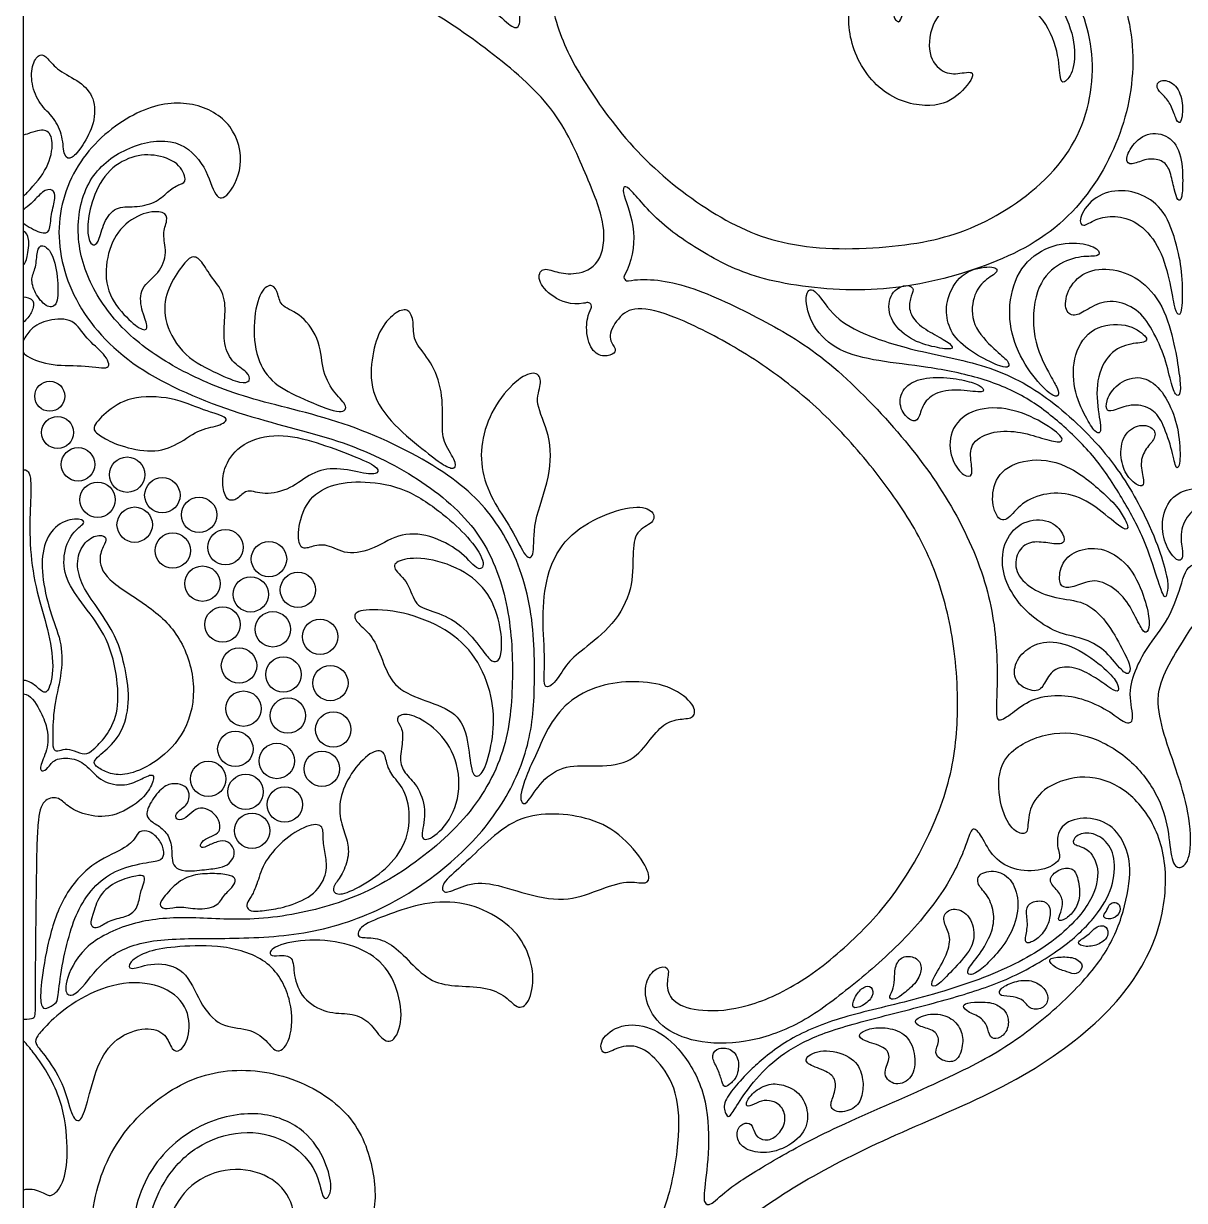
# Model space of a CAD drawing. Header units: millimetres. Extents: x 0 to 462, y -16 to 227.
# Drawn here: x 0 to 55.9, y 89 to 145.7 of the extents above; entities that cross this region are included whole.
import ezdxf

# ---------------------------------------------------------------- set-up
doc = ezdxf.new("R2010")
doc.units = ezdxf.units.MM
doc.header["$MEASUREMENT"] = 0
doc.layers.add('Layer 03', color=5, linetype='Continuous')

msp = doc.modelspace()

# ---------------------------------------------------------------- linework, layer by layer
at = {"layer": 'Layer 03'}
msp.add_line((0, 0), (0, 226.757), dxfattribs=at)
for centre, radius in [((1.263, 127.719), 0.724), ((1.639, 125.971), 0.767), ((2.627, 124.435), 0.809), ((4.99, 123.94), 0.852), ((3.567, 122.733), 0.852), ((6.687, 122.947), 0.852), ((8.455, 122.003), 0.852), ((5.354, 121.531), 0.852), ((7.188, 120.283), 0.852), ((9.727, 120.442), 0.852), ((11.824, 119.874), 0.852), ((8.619, 118.69), 0.852), ((13.22, 118.388), 0.852), ((10.946, 118.175), 0.852), ((9.59, 116.722), 0.852), ((12.009, 116.491), 0.852), ((14.285, 116.135), 0.852), ((10.38, 114.742), 0.852), ((12.517, 114.314), 0.852), ((14.78, 113.904), 0.852), ((10.595, 112.669), 0.852), ((12.732, 112.334), 0.852), ((14.922, 111.663), 0.852), ((10.203, 110.729), 0.852), ((12.201, 110.149), 0.852), ((14.375, 109.773), 0.852), ((8.897, 109.285), 0.852), ((10.696, 108.661), 0.852), ((12.581, 108.05), 0.852), ((11.008, 106.79), 0.852)]:
    msp.add_circle(centre, radius, dxfattribs=at)
for centre, start, end in [((29.111, 133.458), 150.4274, 280.9968), ((27.173, 132.043), 333.7172, 102.8434)]:
    msp.add_arc(centre, 0.187, start, end, dxfattribs=at)
for points, knots in [([(29.349, 188.65), (29.501, 188.341), (29.644, 187.605), (29.363, 186.547), (28.708, 186.264), (28.164, 186.481), (28.164, 186.742), (28.599, 187.243), (27.994, 188.334), (27.089, 188.798), (25.086, 188.207), (21.794, 186.477), (18.917, 184.358), (16.528, 181.94), (14.085, 178.756), (12.577, 175.797), (11.738, 172.168), (11.613, 168.32), (12.202, 165), (14.112, 161.115), (16.255, 158.568), (19.044, 156.183), (21.863, 154.882), (24.114, 154.732), (25.433, 155.16), (25.786, 156.014), (25.508, 156.869), (25.991, 156.999), (26.697, 156.479), (26.814, 155.29), (26.035, 153.989), (24.392, 153.246), (21.94, 153.172), (19.265, 154.101), (17.014, 155.801), (14.279, 158.106), (12.078, 160.844), (11.187, 163.012), (11.022, 163.699), (10.598, 163.396), (10.096, 162.266), (9.051, 161.535), (7.57, 161.511), (6.633, 162.078), (6.904, 162.547), (6.904, 163.657), (5.844, 164.2), (4.413, 163.953), (3.599, 162.892), (3.278, 161.585), (3.717, 159.271), (4.703, 157.195), (6.852, 154.93), (9.505, 152.872), (12.76, 151.27), (18.106, 148.983), (20.619, 147.574), (22.795, 146.245), (23.602, 145.365), (23.944, 145.536), (23.895, 146.196), (23.602, 148.495), (23.842, 151.118), (25.157, 153.154), (26.477, 154.095), (27.938, 154.215), (29.005, 153.402), (28.805, 152.582), (28.183, 153.023), (27.162, 153.221), (26.144, 152.501), (25.143, 150.981), (25.043, 148.579), (25.662, 145.231), (27.044, 142.711), (29.549, 139.229), (33.386, 136.24), (37.102, 134.683), (42.768, 134.862), (46.546, 135.941), (50.65, 139.08), (51.878, 143.483), (50.777, 147.462), (48.012, 149.608), (45.109, 150.063), (43.004, 149.067), (42.093, 147.531), (41.78, 146.222), (42.093, 145.653), (42.321, 145.852), (42.548, 147.246), (43.971, 148.669), (46.191, 149.153), (48.467, 148.327), (49.89, 146.791), (50.686, 144.941), (50.629, 143.348), (50.089, 142.722), (49.918, 142.95), (49.861, 144.486), (48.951, 146.364), (46.987, 147.331), (44.967, 147.018), (43.744, 145.88), (43.487, 144.116), (44.313, 143.234), (45.077, 143.234), (46.016, 143.462), (45.181, 142.238), (43.872, 141.498), (41.311, 142.096), (39.689, 144.543), (39.718, 147.047), (40.703, 149.903), (43.9, 151.873), (47.61, 152.129), (50.7, 150.445), (53.041, 147.534), (53.734, 143.28), (52.522, 139.007), (49.75, 135.37), (45.195, 133.461), (40.614, 132.605), (35.511, 133.206), (32.947, 134.468), (30.446, 136.118), (28.982, 138.113), (28.753, 137.609), (29.585, 135.843), (29.299, 134.167), (28.949, 133.55)], [-186.03937, -186.03937, -186.03937, -186.03937, -185.136579, -183.910507, -182.684435, -181.458363, -180.232291, -179.00622, -177.780148, -176.554076, -175.328004, -174.101932, -172.87586, -171.649788, -170.423716, -169.197644, -167.971572, -166.7455, -165.519428, -164.293356, -163.067284, -161.841212, -160.61514, -159.389068, -158.162996, -156.936924, -155.710852, -154.48478, -153.258708, -152.032636, -150.806564, -149.580492, -148.35442, -147.128348, -145.902277, -144.676205, -143.450133, -142.224061, -140.997989, -139.771917, -138.545845, -137.319773, -136.093701, -134.867629, -133.641557, -132.415485, -131.189413, -129.963341, -128.737269, -127.511197, -126.285125, -125.059053, -123.832981, -122.606909, -121.380837, -120.154765, -118.928693, -117.702621, -116.476549, -115.250477, -114.024405, -112.798334, -111.572262, -110.34619, -109.120118, -107.894046, -106.667974, -105.441902, -104.21583, -102.989758, -101.763686, -100.537614, -99.311542, -98.08547, -96.859398, -95.633326, -94.407254, -93.181182, -91.95511, -90.729038, -89.502966, -88.276894, -87.050822, -85.82475, -84.598678, -83.372606, -82.146534, -80.920462, -79.694391, -78.468319, -77.242247, -76.016175, -74.790103, -73.564031, -72.337959, -71.111887, -69.885815, -68.659743, -67.433671, -66.207599, -64.981527, -63.755455, -62.529383, -61.303311, -60.077239, -58.851167, -57.625095, -56.399023, -55.172951, -53.946879, -52.720807, -51.494735, -50.268663, -49.042591, -47.816519, -46.590447, -45.364376, -44.138304, -42.912232, -41.68616, -40.460088, -39.234016, -38.007944, -36.781872, -35.5558, -34.329728, -33.103656, -31.877584, -30.651512, -29.568153, -29.568153, -29.568153, -29.568153]), ([(27.132, 132.225), (27.081, 132.213), (26.41, 132.082), (25.418, 132.458), (24.706, 133.34), (24.962, 133.966), (25.646, 133.682), (26.572, 133.541), (27.821, 133.996), (28.132, 135.895), (27.129, 138.323), (25.699, 141.662), (22.458, 144.39), (19.093, 146.714), (14.501, 148.976), (9.031, 151.175), (4.476, 154.386), (2.093, 157.815), (1.47, 161.228), (2.089, 163.818), (3.592, 165.594), (5.564, 166.284), (7.542, 165.63), (8.306, 164.525), (8.281, 163.417), (8.533, 163.269), (9.248, 163.614), (9.821, 165.265), (9.631, 167.211), (7.282, 168.345), (5.171, 168.098), (3.202, 166.866), (1.885, 165.018), (1.491, 163.294), (1.392, 161.816), (0.924, 161.594), (0.407, 162.185), (0.505, 164.353), (1.175, 166.483), (1.867, 168.376), (2.162, 170.068), (1.572, 171.448), (0.585, 173.006), (0.276, 173.533), (0, 173.533)], [183.853834, 183.853834, 183.853834, 183.853834, 183.952034, 185.178106, 186.404178, 187.63025, 188.856322, 190.082394, 191.308466, 192.534538, 193.76061, 194.986682, 196.212754, 197.438826, 198.664898, 199.89097, 201.117042, 202.343114, 203.569186, 204.795258, 206.02133, 207.247402, 208.473474, 209.699545, 210.925617, 212.151689, 213.377761, 214.603833, 215.829905, 217.055977, 218.282049, 219.508121, 220.734193, 221.960265, 223.186337, 224.412409, 225.638481, 226.864553, 228.090625, 229.316697, 230.542769, 231.768841, 232.994913, 234.220985, 234.220985, 234.220985, 234.220985]), ([(0, 137.352), (0.061, 137.412), (0.502, 137.863), (1.23, 138.716), (1.475, 140.042), (1.143, 140.618), (0.611, 140.498), (0.115, 140.33), (0, 140.287)], [2.490346, 2.490346, 2.490346, 2.490346, 2.593221, 3.241527, 3.889832, 4.538137, 5.186443, 5.371908, 5.371908, 5.371908, 5.371908]), ([(0, 136.05), (0.202, 135.885), (0.898, 135.522), (1.29, 135.593), (1.308, 136.491), (1.577, 137.299), (1.434, 137.73), (1.087, 137.671), (0.913, 137.542), (0.739, 137.413), (0.461, 137.049), (0.107, 136.792), (0, 136.701)], [1.415897, 1.415897, 1.415897, 1.415897, 1.875588, 2.344485, 2.813381, 3.282278, 3.751175, 4.220072, 4.220072, 4.220072, 4.688969, 4.970589, 4.970589, 4.970589, 4.970589]), ([(0, 134.043), (0.078, 134.093), (0.184, 134.409), (0.316, 135.347), (0.129, 135.597), (0, 135.676)], [1.067183, 1.067183, 1.067183, 1.067183, 1.479087, 1.972117, 2.41353, 2.41353, 2.41353, 2.41353]), ([(29.147, 133.275), (29.867, 133.415), (31.778, 133.258), (35.428, 131.513), (38.545, 129.739), (42.053, 126.207), (44.671, 122.747), (46.532, 118.711), (46.941, 115.43), (46.9, 113.876), (46.883, 113.379)], [-29.340266, -29.340266, -29.340266, -29.340266, -28.158415, -26.932343, -25.706271, -24.480199, -23.254127, -22.028055, -20.801983, -19.937021, -19.937021, -19.937021, -19.937021]), ([(0, 132.503), (0.162, 132.485), (0.515, 132.379), (0.482, 131.995), (0.326, 131.59), (0.075, 131.36), (0, 131.287)], [2.762688, 2.762688, 2.762688, 2.762688, 3.129628, 3.755554, 4.381479, 4.637148, 4.637148, 4.637148, 4.637148]), ([(44.989, 113.379), (44.973, 114.064), (44.825, 116.025), (44.112, 119.108), (42.605, 122.067), (40.162, 125.251), (37.772, 127.669), (34.895, 129.788), (31.603, 131.518), (29.601, 132.108), (28.695, 131.644), (28.09, 130.553), (28.525, 130.053), (28.525, 129.792), (27.981, 129.574), (27.327, 129.858), (27.045, 130.915), (27.188, 131.652), (27.341, 131.96)], [164.887867, 164.887867, 164.887867, 164.887867, 165.560668, 166.78674, 168.012812, 169.238884, 170.464956, 171.691028, 172.9171, 174.143172, 175.369243, 176.595315, 177.821387, 179.047459, 180.273531, 181.499603, 182.725675, 183.628467, 183.628467, 183.628467, 183.628467]), ([(0, 129.802), (0.046, 129.747), (0.307, 129.538), (1.382, 129.136), (3.017, 129.248), (4.315, 128.912), (4.065, 129.484), (3.846, 129.743), (3.626, 130.002), (2.995, 130.467), (2.448, 131.495), (1.154, 131.429), (0.392, 131.055), (0.08, 130.58), (0, 130.399)], [4.133811, 4.133811, 4.133811, 4.133811, 4.376754, 5.106213, 5.835672, 6.565131, 7.29459, 7.29459, 7.29459, 8.024049, 8.753508, 9.482967, 10.212426, 10.72389, 10.72389, 10.72389, 10.72389]), ([(53.315, 113.379), (53.322, 113.823), (53.607, 114.684), (54.147, 115.688), (55.353, 117.169), (55.861, 119.094), (56.157, 119.666), (56.689, 119.666)], [-8.526383, -8.526383, -8.526383, -8.526383, -7.315192, -6.08912, -4.863048, -3.636976, -2.410904, -2.410904, -2.410904, -2.410904]), ([(54.681, 113.379), (54.738, 113.87), (55.129, 114.777), (56.104, 116.317), (56.413, 116.844), (56.689, 116.844)], [230.584322, 230.584322, 230.584322, 230.584322, 231.768841, 232.994913, 234.220985, 234.220985, 234.220985, 234.220985]), ([(46.883, 113.379), (46.876, 113.171), (46.844, 112.369), (46.916, 111.957), (47.602, 112.429), (48.502, 113.158), (49.853, 113.379), (51.118, 113.158), (52.447, 112.493), (53.047, 111.936), (53.583, 111.979), (53.31, 112.918), (53.315, 113.373), (53.315, 113.379)], [-19.937021, -19.937021, -19.937021, -19.937021, -19.575912, -18.34984, -17.123768, -15.897696, -14.671624, -13.445552, -12.21948, -10.993408, -9.767336, -8.541264, -8.526383, -8.526383, -8.526383, -8.526383]), ([(27.74, 76.86), (27.39, 77.478), (27.104, 79.154), (27.936, 80.919), (27.707, 81.424), (26.243, 79.429), (23.742, 77.778), (21.178, 76.517), (16.075, 75.916), (11.495, 76.772), (6.939, 78.68), (4.168, 82.318), (2.955, 86.591), (3.649, 90.844), (5.989, 93.756), (9.079, 95.44), (12.79, 95.183), (15.987, 93.214), (16.972, 90.358), (17, 87.854), (15.378, 85.407), (12.817, 84.809), (11.509, 85.549), (10.673, 86.772), (11.612, 86.545), (12.377, 86.545), (13.202, 87.427), (12.946, 89.191), (11.722, 90.329), (9.702, 90.642), (7.739, 89.675), (6.828, 87.797), (6.771, 86.26), (6.601, 86.033), (6.06, 86.659), (6.003, 88.252), (6.8, 90.102), (8.222, 91.638), (10.499, 92.463), (12.718, 91.98), (14.141, 90.557), (14.368, 89.163), (14.596, 88.963), (14.909, 89.532), (14.596, 90.841), (13.686, 92.378), (11.58, 93.374), (8.678, 92.918), (5.912, 90.773), (4.812, 86.794), (6.039, 82.391), (10.143, 79.252), (13.921, 78.172), (19.587, 77.994), (23.304, 79.55), (27.141, 82.54), (29.645, 86.022), (31.027, 88.542), (31.646, 91.89), (31.546, 94.291), (30.546, 95.812), (29.527, 96.532), (28.506, 96.334), (27.885, 95.893), (27.685, 96.713), (28.751, 97.525), (30.212, 97.405), (31.533, 96.465), (32.847, 94.429), (33.088, 91.805), (32.794, 89.507), (32.745, 88.847), (33.088, 88.676), (33.895, 89.556), (36.07, 90.885), (38.584, 92.293), (43.929, 94.58), (47.185, 96.183), (49.838, 98.241), (51.986, 100.505), (52.972, 102.582), (53.411, 104.895), (53.091, 106.203), (52.277, 107.264), (50.846, 107.51), (49.785, 106.968), (49.785, 105.857), (50.056, 105.389), (49.119, 104.821), (47.639, 104.846), (46.593, 105.576), (46.092, 106.707), (45.667, 107.01), (45.502, 106.323), (44.611, 104.155), (42.41, 101.417), (39.676, 99.111), (37.425, 97.411), (34.749, 96.482), (32.297, 96.557), (30.655, 97.3), (29.875, 98.6), (29.992, 99.789), (30.698, 100.31), (31.182, 100.18), (30.903, 99.325), (31.256, 98.47), (32.575, 98.043), (34.826, 98.192), (37.645, 99.493), (40.434, 101.879), (42.578, 104.426), (44.488, 108.31), (44.968, 111.024), (45.003, 112.815), (44.989, 113.379)], [27.157249, 27.157249, 27.157249, 27.157249, 28.240608, 29.46668, 30.692752, 31.918824, 33.144896, 34.370968, 35.59704, 36.823112, 38.049184, 39.275256, 40.501327, 41.727399, 42.953471, 44.179543, 45.405615, 46.631687, 47.857759, 49.083831, 50.309903, 51.535975, 52.762047, 53.988119, 55.214191, 56.440263, 57.666335, 58.892407, 60.118479, 61.344551, 62.570623, 63.796695, 65.022767, 66.248839, 67.474911, 68.700983, 69.927055, 71.153127, 72.379199, 73.605271, 74.831342, 76.057414, 77.283486, 78.509558, 79.73563, 80.961702, 82.187774, 83.413846, 84.639918, 85.86599, 87.092062, 88.318134, 89.544206, 90.770278, 91.99635, 93.222422, 94.448494, 95.674566, 96.900638, 98.12671, 99.352782, 100.578854, 101.804926, 103.030998, 104.25707, 105.483142, 106.709214, 107.935285, 109.161357, 110.387429, 111.613501, 112.839573, 114.065645, 115.291717, 116.517789, 117.743861, 118.969933, 120.196005, 121.422077, 122.648149, 123.874221, 125.100293, 126.326365, 127.552437, 128.778509, 130.004581, 131.230653, 132.456725, 133.682797, 134.908869, 136.134941, 137.361013, 138.587085, 139.813157, 141.039229, 142.2653, 143.491372, 144.717444, 145.943516, 147.169588, 148.39566, 149.621732, 150.847804, 152.073876, 153.299948, 154.52602, 155.752092, 156.978164, 158.204236, 159.430308, 160.65638, 161.882452, 163.108524, 164.334596, 164.887867, 164.887867, 164.887867, 164.887867]), ([(29.557, 75.536), (29.608, 75.524), (30.279, 75.393), (31.271, 75.768), (31.983, 76.651), (31.727, 77.277), (31.044, 76.992), (30.118, 76.851), (28.869, 77.307), (28.558, 79.206), (29.56, 81.634), (30.991, 84.973), (34.231, 87.7), (37.597, 90.025), (42.188, 92.286), (47.658, 94.486), (52.213, 97.697), (54.596, 101.125), (55.219, 104.539), (54.6, 107.129), (53.097, 108.905), (51.126, 109.595), (49.147, 108.941), (48.383, 107.836), (48.408, 106.727), (48.156, 106.58), (47.442, 106.925), (46.868, 108.575), (47.058, 110.522), (49.408, 111.655), (51.519, 111.409), (53.488, 110.177), (54.804, 108.329), (55.198, 106.604), (55.297, 105.126), (55.765, 104.905), (56.282, 105.496), (56.184, 107.664), (55.515, 109.793), (54.822, 111.687), (54.623, 112.834), (54.679, 113.361), (54.681, 113.379)], [183.853834, 183.853834, 183.853834, 183.853834, 183.952034, 185.178106, 186.404178, 187.63025, 188.856322, 190.082394, 191.308466, 192.534538, 193.76061, 194.986682, 196.212754, 197.438826, 198.664898, 199.89097, 201.117042, 202.343114, 203.569186, 204.795258, 206.02133, 207.247402, 208.473474, 209.699545, 210.925617, 212.151689, 213.377761, 214.603833, 215.829905, 217.055977, 218.282049, 219.508121, 220.734193, 221.960265, 223.186337, 224.412409, 225.638481, 226.864553, 228.090625, 229.316697, 230.542769, 230.584322, 230.584322, 230.584322, 230.584322]), ([(0, 89.495), (0.073, 89.515), (0.408, 89.575), (1.017, 89.331), (1.364, 89.091), (2.005, 89.866), (2.11, 90.89), (2.099, 91.546), (2.088, 92.201), (1.941, 93.798), (0.911, 95.607), (0.164, 96.49), (0, 96.668)], [16.725171, 16.725171, 16.725171, 16.725171, 17.006695, 18.007089, 19.007482, 20.007876, 21.00827, 21.00827, 21.00827, 22.008664, 23.009058, 23.275855, 23.275855, 23.275855, 23.275855])]:
    msp.add_open_spline(points, degree=3, knots=knots, dxfattribs=at)
for points in [[(2.857, 139.829), (3.046, 140.122), (3.449, 140.861), (3.449, 142.131), (2.743, 142.878), (1.634, 143.402), (1.15, 144.027), (0.807, 144.269), (0.404, 143.785), (0.344, 142.757), (0.767, 141.748), (1.493, 141.143), (1.916, 140.236), (1.916, 139.208), (2.32, 139.107), (2.669, 139.537), (2.857, 139.829)], [(55.796, 141.146), (55.829, 141.334), (55.869, 141.952), (55.494, 142.839), (54.705, 143.017), (54.507, 142.563), (54.922, 142.228), (55.296, 141.754), (55.513, 141.044), (55.671, 140.827), (55.763, 140.959), (55.796, 141.146)], [(18.041, 104.712), (19.144, 105.413), (21.45, 107.27), (23.333, 110.565), (23.631, 114.144), (23.435, 117.754), (22.121, 121.285), (19.113, 123.837), (15.296, 125.697), (10.45, 126.723), (5.127, 128.962), (2.196, 132.282), (1.349, 136.144), (2.755, 139.571), (5.71, 141.752), (8.229, 141.991), (10.17, 140.867), (10.68, 138.756), (9.727, 137.088), (9.182, 137.326), (8.74, 138.995), (7.242, 140.288), (4.723, 139.71), (2.918, 138.144), (2.432, 135.454), (3.207, 132.849), (5.034, 130.543), (7.606, 128.858), (10.818, 127.527), (15.692, 126.53), (20.615, 124.067), (23.031, 121.634), (24.546, 118.037), (24.668, 113.913), (24.463, 110.919), (23.094, 107.832), (20.557, 105.014), (17.034, 102.759), (13.298, 101.669), (9.352, 101.585), (6.064, 101.619), (3.958, 100.811), (2.746, 99.023), (2.111, 98.734), (1.909, 99.34), (2.746, 101.244), (5.198, 102.456), (7.853, 102.687), (11.003, 102.375), (14.835, 103.062), (16.939, 104.011), (18.041, 104.712)], [(55.838, 138.107), (55.838, 138.497), (55.799, 139.524), (55.097, 140.381), (53.966, 140.44), (53.206, 139.563), (53.069, 138.919), (53.479, 138.88), (54.181, 139.212), (54.941, 139.075), (55.253, 138.568), (55.43, 137.639), (55.606, 137.092), (55.799, 137.181), (55.838, 137.716), (55.838, 138.107)], [(3.256, 136.892), (3.383, 137.352), (3.817, 138.427), (5.065, 139.285), (6.287, 139.415), (7.517, 138.999), (7.907, 138.037), (7.569, 137.959), (6.997, 137.647), (6.476, 137.074), (5.462, 136.788), (4.518, 136.918), (3.894, 136.242), (3.642, 135.202), (3.417, 134.942), (3.183, 135.098), (3.053, 135.67), (3.129, 136.433), (3.256, 136.892)], [(55.173, 133.372), (55.055, 133.883), (54.707, 135.062), (53.627, 136.179), (52.584, 136.44), (51.597, 136.273), (51.02, 135.807), (50.778, 136.217), (51.448, 137.297), (52.733, 137.744), (54.055, 137.427), (55.08, 136.571), (55.657, 134.69), (55.843, 133.423), (55.843, 131.691), (55.602, 131.61), (55.416, 132), (55.291, 132.862), (55.173, 133.372)], [(4.953, 131.536), (4.639, 131.856), (3.929, 132.722), (3.955, 134.461), (4.578, 135.864), (5.799, 136.617), (6.837, 136.643), (6.967, 136.201), (6.655, 135.552), (6.941, 134.669), (6.578, 133.604), (5.561, 132.981), (5.657, 131.865), (6.047, 131.034), (5.813, 130.8), (5.267, 131.215), (4.953, 131.536)], [(0.672, 134.663), (0.629, 134.456), (0.617, 133.887), (0.326, 133.402), (0.52, 132.704), (1.082, 131.966), (1.645, 132.005), (1.684, 133.072), (1.49, 134.566), (0.869, 135.129), (0.714, 134.87), (0.672, 134.663)], [(49.367, 128.897), (49.159, 129.282), (48.541, 130.46), (48.686, 132.981), (49.789, 134.137), (51.008, 134.502), (51.874, 134.416), (51.845, 134.82), (50.835, 135.195), (49.161, 134.964), (47.833, 133.781), (47.371, 131.876), (47.718, 130.057), (48.757, 128.441), (49.697, 127.592), (49.913, 127.808), (49.787, 128.15), (49.575, 128.512), (49.367, 128.897)], [(9.322, 128.824), (8.85, 129.041), (7.69, 129.605), (6.743, 131.269), (6.794, 132.651), (7.485, 133.803), (8.074, 134.545), (8.522, 134.34), (8.983, 133.521), (9.723, 132.677), (9.718, 131.499), (9.59, 130.373), (9.995, 129.323), (10.85, 128.888), (10.953, 128.427), (10.518, 128.299), (9.793, 128.606), (9.322, 128.824)], [(46.735, 130.024), (46.423, 130.315), (45.61, 131.144), (45.712, 132.565), (46.27, 133.327), (47.057, 133.733), (46.727, 134.037), (45.23, 133.784), (44.468, 132.54), (44.418, 131.474), (44.798, 130.51), (45.94, 129.647), (47.184, 129.088), (47.486, 129.097), (47.486, 129.401), (47.048, 129.734), (46.735, 130.024)], [(55.417, 130.229), (55.293, 130.792), (54.933, 132.135), (53.757, 133.459), (52.303, 133.944), (50.922, 133.72), (50.158, 132.638), (50.176, 131.687), (50.773, 131.538), (51.407, 132.06), (52.452, 132.415), (53.683, 131.948), (54.373, 130.978), (55.044, 129.505), (55.287, 128.218), (55.567, 127.621), (55.772, 127.901), (55.679, 128.759), (55.542, 129.666), (55.417, 130.229)], [(13.515, 127.579), (12.965, 127.825), (12.028, 128.261), (11.182, 129.472), (11.028, 131.361), (11.414, 132.887), (12.02, 133.178), (12.286, 132.645), (12.359, 132.015), (13.42, 131.7), (14.34, 130.344), (14.364, 128.843), (15.018, 127.801), (15.672, 127.22), (15.333, 126.784), (14.066, 127.333), (13.515, 127.579)], [(54.093, 121.775), (53.722, 122.556), (52.639, 124.578), (49.643, 127.575), (46.682, 129.235), (42.924, 129.876), (40.266, 130.738), (38.912, 131.609), (38.057, 133.086), (37.552, 132.658), (37.941, 131.026), (39.223, 129.86), (41.128, 129.393), (43.499, 129.16), (46.219, 128.616), (48.396, 127.683), (50.145, 126.284), (51.719, 124.721), (53.029, 122.663), (54.04, 120.791), (54.638, 118.845), (54.975, 117.871), (55.088, 118.208), (55.162, 118.732), (54.863, 119.893), (54.464, 120.995), (54.093, 121.775)], [(43.89, 130.689), (43.602, 130.85), (42.993, 131.188), (42.587, 131.95), (42.764, 132.585), (42.942, 132.965), (42.434, 133.143), (41.673, 132.661), (41.622, 131.442), (42.688, 130.401), (43.965, 130.048), (44.821, 129.944), (44.719, 130.223), (44.178, 130.528), (43.89, 130.689)], [(19.356, 125.067), (18.943, 125.392), (17.789, 126.309), (16.65, 127.898), (16.778, 129.764), (17.172, 131.02), (17.985, 131.858), (18.565, 131.944), (18.823, 131.341), (18.725, 130.38), (19.538, 129.567), (20.178, 128.187), (20.198, 126.457), (20.151, 125.535), (20.843, 124.613), (20.82, 124.152), (20.267, 124.36), (19.769, 124.742), (19.356, 125.067)], [(51.842, 126.566), (51.79, 126.931), (51.58, 128.105), (52.052, 129.615), (53.09, 130.275), (54.097, 130.275), (54.191, 130.558), (53.184, 131.282), (51.455, 131.124), (50.542, 129.772), (50.542, 128.042), (51.18, 126.651), (51.639, 125.937), (51.895, 125.918), (51.895, 126.202), (51.842, 126.566)], [(22.187, 125.908), (22.326, 126.455), (22.818, 127.562), (24.018, 128.762), (24.786, 128.915), (25.002, 128.331), (24.571, 127.439), (25.401, 125.902), (25.432, 123.872), (24.496, 121.571), (24.646, 120.001), (24.222, 119.777), (23.527, 121.372), (22.555, 122.693), (21.982, 124.28), (22.047, 125.361), (22.187, 125.908)], [(44.478, 128.604), (44.055, 128.638), (43.107, 128.621), (42.243, 128.037), (42.167, 127.072), (42.777, 126.463), (43.132, 126.539), (43.284, 127.352), (43.945, 127.961), (45.163, 128.063), (46.357, 127.834), (46.204, 128.19), (45.646, 128.418), (44.901, 128.57), (44.478, 128.604)], [(55.644, 125.828), (55.574, 126.298), (55.317, 127.208), (54.582, 128.38), (53.55, 128.765), (52.535, 128.223), (52.115, 127.453), (52.167, 126.945), (52.535, 127.033), (53.462, 127.4), (54.442, 127.12), (54.897, 126.42), (55.37, 125.02), (55.51, 124.11), (55.737, 124.39), (55.714, 125.359), (55.644, 125.828)], [(3.976, 126.915), (4.284, 127.182), (5.053, 127.744), (7.229, 127.7), (8.672, 127.011), (10.071, 126.678), (9.404, 126.257), (8.428, 126.146), (7.295, 125.258), (6.052, 124.969), (4.365, 125.391), (3.677, 125.835), (3.21, 126.146), (3.669, 126.649), (3.976, 126.915)], [(48.033, 125.965), (47.616, 126.042), (46.713, 126.093), (45.589, 125.505), (45.615, 124.637), (45.768, 123.819), (45.308, 123.845), (44.721, 124.509), (44.491, 125.888), (45.41, 127.038), (47.122, 127.268), (48.731, 126.706), (50.085, 125.812), (50.059, 125.429), (49.216, 125.633), (48.45, 125.888), (48.033, 125.965)], [(15.617, 124.94), (15.082, 125.149), (13.88, 125.604), (12.032, 125.977), (10.295, 125.384), (9.591, 124.196), (9.569, 123.294), (9.833, 122.591), (10.383, 122.788), (10.757, 123.294), (11.549, 122.92), (12.89, 123.228), (13.858, 124.064), (15.046, 124.328), (16.519, 123.954), (17.135, 123.976), (17.091, 124.35), (16.153, 124.731), (15.617, 124.94)], [(53.951, 123.686), (53.929, 123.891), (53.741, 124.5), (54.056, 125.231), (54.555, 125.679), (54.505, 126.227), (53.658, 126.426), (52.861, 125.762), (52.828, 124.583), (53.193, 123.753), (53.874, 123.271), (53.973, 123.482), (53.951, 123.686)], [(0, 124.18), (0.272, 124.18), (0.401, 123.613), (0.297, 122.169), (0.297, 120.081), (0.684, 117.993), (1.268, 116.287), (1.502, 114.404), (1.117, 113.241), (0.735, 113.664), (0.253, 114.032), (0, 114.032)], [(52.207, 122.872), (51.798, 123.265), (50.426, 124.465), (48.532, 124.793), (46.966, 124.185), (46.568, 122.876), (46.872, 121.753), (47.433, 121.706), (48.018, 122.595), (49.257, 123.109), (50.73, 123.016), (51.993, 122.151), (53.092, 121.169), (53.279, 121.426), (52.881, 122.104), (52.616, 122.478), (52.207, 122.872)], [(20.189, 122.038), (19.697, 122.43), (18.457, 123.328), (16.382, 123.67), (14.757, 123.499), (13.602, 122.729), (13.153, 121.189), (13.324, 120.291), (13.816, 120.462), (14.607, 120.655), (15.527, 120.034), (16.917, 120.334), (18.179, 121.211), (19.804, 120.997), (21.216, 120.163), (21.943, 119.179), (22.328, 119.692), (21.408, 120.975), (20.681, 121.646), (20.189, 122.038)], [(55.809, 120.399), (55.778, 120.636), (55.668, 121.322), (56.265, 122.269), (57.088, 122.599), (57.582, 122.64), (57.479, 123.113), (56.285, 123.381), (55.174, 122.866), (54.762, 121.631), (54.989, 120.478), (55.606, 119.696), (55.853, 119.902), (55.839, 120.163), (55.809, 120.399)], [(27.004, 115.558), (27.393, 115.868), (28.458, 116.683), (29.381, 118.43), (29.331, 120.152), (29.456, 121.275), (30.404, 121.599), (30.404, 122.189), (29.556, 122.513), (27.609, 121.939), (25.951, 120.791), (25.16, 119.094), (24.96, 117.073), (25.16, 114.852), (24.98, 113.557), (25.575, 113.805), (26.121, 114.823), (26.614, 115.248), (27.004, 115.558)], [(2.938, 117.597), (3.292, 117.131), (4.099, 116.078), (4.571, 114.027), (4.571, 112.385), (3.971, 111.278), (3.318, 110.654), (2.97, 110.408), (2.417, 110.669), (1.996, 110.756), (1.619, 110.596), (1.401, 110.683), (1.401, 111.307), (1.433, 112.729), (1.832, 114.224), (1.898, 115.792), (1.33, 117.111), (0.872, 118.926), (0.872, 120.406), (1.465, 121.522), (2.536, 121.903), (3.116, 121.667), (2.409, 121.286), (1.883, 120.234), (1.973, 118.873), (2.584, 118.063), (2.938, 117.597)], [(52.903, 115.588), (52.707, 115.958), (52.189, 116.923), (51.118, 117.887), (49.725, 117.94), (48.359, 118.503), (47.689, 119.36), (47.877, 120.351), (48.573, 120.78), (49.484, 120.619), (50.154, 120.565), (50.154, 121.047), (49.484, 121.824), (48.118, 121.771), (47.207, 120.806), (47.073, 119.36), (47.609, 118.128), (48.52, 117.11), (49.779, 116.28), (51.037, 116.092), (52.082, 115.557), (52.859, 114.512), (53.261, 114.244), (53.368, 114.7), (53.1, 115.217), (52.903, 115.588)], [(2.943, 118.463), (3.131, 118.116), (3.627, 117.454), (4.462, 116.146), (4.799, 115.063), (5.16, 113.348), (4.889, 111.746), (4.172, 110.788), (3.236, 110.142), (3.563, 109.816), (4.172, 109.519), (4.915, 109.429), (6.219, 109.936), (7.741, 111.259), (8.419, 113.524), (7.706, 116.067), (6.156, 117.601), (3.824, 118.919), (3.592, 120.012), (3.936, 120.644), (4.032, 120.95), (3.515, 121.104), (2.749, 120.548), (2.501, 119.534), (2.755, 118.809), (2.943, 118.463)], [(53.988, 117.969), (53.842, 118.419), (53.403, 119.52), (52.054, 120.482), (50.79, 120.364), (49.963, 119.756), (49.845, 118.677), (50.166, 118.441), (50.84, 118.61), (51.666, 118.981), (52.847, 118.323), (53.471, 117.311), (53.909, 116.367), (54.145, 116.283), (54.28, 116.822), (54.134, 117.519), (53.988, 117.969)], [(22.027, 115.588), (21.8, 115.885), (21.121, 116.763), (19.803, 117.379), (18.826, 117.571), (18.592, 118.761), (17.721, 119.44), (17.976, 119.823), (19.208, 120.014), (21.142, 119.44), (22.502, 118.251), (23.033, 116.551), (23.054, 115.255), (22.82, 114.872), (22.48, 114.979), (22.254, 115.29), (22.027, 115.588)], [(21.588, 109.762), (21.511, 110.079), (21.437, 111.218), (20.948, 112.506), (19.372, 113.039), (17.885, 113.616), (17.33, 114.836), (16.881, 116.114), (16.234, 116.649), (15.81, 117.14), (16.234, 117.497), (18.287, 117.386), (20.406, 116.538), (21.857, 115.221), (22.638, 113.213), (22.689, 111.51), (22.272, 109.819), (21.899, 109.315), (21.665, 109.444), (21.588, 109.762)], [(52.046, 114.623), (51.689, 114.935), (50.634, 115.714), (49.222, 116.007), (48.199, 115.52), (47.639, 114.692), (47.81, 113.766), (48.93, 113.379), (49.197, 113.961), (49.636, 114.667), (50.634, 114.716), (51.584, 114.205), (52.265, 113.718), (52.752, 113.379), (52.777, 113.839), (52.403, 114.31), (52.046, 114.623)], [(24.281, 109.554), (24.426, 109.91), (24.805, 110.702), (25.275, 111.839), (26.314, 113.175), (27.951, 113.892), (29.667, 114.031), (31.26, 113.749), (32.391, 112.84), (32.342, 112.176), (31.654, 112.201), (30.818, 111.98), (30.13, 111.095), (29.196, 109.965), (27.426, 109.891), (25.927, 109.965), (24.797, 109.055), (24.207, 107.949), (23.937, 108.195), (23.937, 108.564), (24.136, 109.198), (24.281, 109.554)], [(0, 113.379), (0.33, 113.374), (0.817, 112.561), (1.159, 111.774), (1.227, 110.805), (0.752, 109.873), (0.847, 109.607), (1.189, 109.778), (1.455, 110.273), (2.368, 110.33), (3.071, 109.949), (3.755, 109.094), (4.919, 108.908), (5.736, 109.307), (6.326, 109.611), (6.231, 109.022), (5.717, 108.242), (4.281, 107.368), (2.893, 107.539), (2.076, 107.976), (1.658, 108.47), (0.935, 108.299), (0.65, 107.425), (0.613, 104.378), (0.552, 99.712), (0.575, 97.892), (0.503, 97.73), (0.251, 97.694), (0, 97.694)], [(19.199, 106.587), (19.195, 106.815), (19.455, 107.629), (19.048, 108.921), (18.393, 109.505), (18.074, 110.107), (18.287, 111.116), (18.251, 111.788), (17.848, 112.2), (18.398, 112.519), (19.461, 112.04), (20.614, 110.959), (21.163, 109.026), (20.596, 107.182), (19.479, 106.26), (19.203, 106.359), (19.199, 106.587)], [(15.349, 104.732), (15.476, 104.972), (15.707, 105.605), (15.598, 106.389), (15.252, 107.191), (15.179, 108.321), (15.726, 109.561), (16.747, 110.673), (17.421, 110.673), (17.476, 109.962), (17.786, 109.397), (18.533, 108.595), (18.679, 106.753), (17.932, 105.331), (16.655, 104.328), (15.324, 103.635), (14.887, 103.818), (14.942, 104.164), (15.221, 104.492), (15.349, 104.732)], [(7.155, 105.483), (7.141, 105.678), (7.16, 106.218), (6.785, 106.88), (6.176, 107.202), (5.853, 107.525), (6.094, 108.157), (6.71, 108.954), (7.296, 109.104), (7.837, 108.954), (8.018, 108.593), (7.954, 108.052), (7.338, 107.677), (7.292, 107.376), (7.593, 107.256), (8.029, 107.586), (8.374, 107.932), (8.915, 107.842), (9.376, 107.463), (9.52, 106.857), (9.306, 106.618), (8.843, 106.454), (8.479, 106.174), (8.552, 105.91), (8.894, 106.071), (9.479, 106.349), (9.976, 106.247), (10.256, 105.664), (9.911, 105.178), (9.502, 104.993), (8.768, 104.921), (7.689, 104.792), (7.243, 105.051), (7.168, 105.289), (7.155, 105.483)], [(21.101, 105.091), (21.445, 105.403), (22.141, 106.099), (23.558, 107.317), (25.099, 107.665), (26.888, 107.516), (28.522, 106.9), (29.946, 105.301), (30.221, 104.402), (29.921, 104.202), (28.997, 104.427), (27.473, 103.828), (25.875, 103.303), (23.677, 103.903), (21.995, 104.429), (20.771, 103.954), (20.205, 103.728), (20.08, 104.227), (20.758, 104.779), (21.101, 105.091)], [(0.853, 99.324), (0.898, 99.809), (1.096, 101.18), (1.777, 103.541), (3.249, 105.273), (4.943, 105.916), (5.436, 106.474), (5.521, 106.774), (6.079, 106.817), (6.593, 106.345), (6.808, 105.745), (6.679, 105.359), (6.207, 105.316), (4.685, 105.016), (3.571, 104.351), (2.692, 103.172), (2.238, 101.964), (1.826, 100.269), (1.652, 98.639), (1.587, 98.487), (1.087, 98.183), (0.826, 98.27), (0.808, 98.839), (0.853, 99.324)], [(11.023, 103.726), (11.106, 103.876), (11.266, 104.251), (11.572, 105.327), (12.6, 106.452), (13.853, 107.175), (14.48, 107.046), (14.4, 106.372), (14.544, 105.6), (14.673, 104.845), (14.11, 103.688), (12.713, 103.126), (11.797, 102.965), (10.977, 102.869), (10.736, 103.062), (10.768, 103.351), (10.94, 103.576), (11.023, 103.726)], [(35.103, 95.334), (35.506, 95.715), (36.675, 96.727), (39.203, 97.802), (42.507, 98.516), (46.651, 99.726), (49.739, 101.399), (51.605, 103.434), (51.876, 105.062), (51.265, 106.012), (50.519, 106.08), (50.553, 106.453), (51.164, 106.792), (52.113, 106.453), (52.622, 105.537), (52.52, 104.079), (51.706, 102.654), (50.214, 101.196), (47.67, 99.669), (45.024, 98.788), (41.925, 97.985), (38.715, 97.174), (36.789, 96.262), (35.37, 95.012), (34.424, 93.694), (34.018, 92.951), (33.849, 93.052), (33.647, 93.661), (34.255, 94.438), (34.7, 94.952), (35.103, 95.334)], [(46.807, 100.795), (47.042, 101.062), (47.582, 101.713), (48.01, 103.117), (47.748, 104.307), (46.987, 104.926), (45.987, 104.783), (45.892, 104.188), (46.487, 103.688), (46.796, 102.76), (46.678, 101.878), (46.064, 100.787), (45.392, 100.083), (45.54, 99.738), (46.169, 100.11), (46.571, 100.528), (46.807, 100.795)], [(50.615, 102.966), (50.743, 103.15), (50.936, 103.589), (50.791, 104.639), (50.524, 105.031), (49.865, 104.969), (49.268, 104.413), (49.865, 103.878), (50.112, 103.404), (49.975, 102.85), (49.768, 102.415), (50.166, 102.484), (50.487, 102.782), (50.615, 102.966)], [(3.341, 102.754), (3.409, 102.992), (3.608, 103.73), (4.505, 104.399), (5.508, 104.645), (5.877, 104.645), (5.807, 104.223), (5.613, 103.836), (5.525, 103.062), (5.033, 102.64), (4.171, 102.517), (3.626, 102.112), (3.344, 102.112), (3.204, 102.306), (3.274, 102.517), (3.341, 102.754)], [(6.759, 103.586), (6.918, 103.795), (7.471, 104.399), (8.255, 104.7), (9.236, 104.746), (10.006, 104.655), (10.247, 104.459), (10.127, 104.112), (9.659, 103.72), (9.342, 103.101), (8.361, 102.98), (7.486, 103.176), (6.882, 102.98), (6.52, 103.146), (6.601, 103.377), (6.759, 103.586)], [(17.626, 102.768), (18.146, 102.958), (19.273, 103.354), (21.306, 103.4), (23.02, 102.577), (24.07, 101.572), (24.641, 100.019), (24.436, 98.557), (23.842, 98.1), (23.271, 98.831), (22.266, 99.288), (20.712, 99.288), (19.547, 99.516), (18.497, 100.59), (17.629, 101.458), (16.689, 101.673), (16.019, 101.599), (16.153, 102.215), (17.106, 102.579), (17.626, 102.768)], [(48.943, 101.697), (49.116, 101.863), (49.403, 102.307), (49.52, 103.011), (49.227, 103.461), (48.503, 103.382), (48.249, 103.011), (48.425, 102.209), (48.19, 101.505), (48.366, 101.309), (48.77, 101.531), (48.943, 101.697)], [(52.303, 103.199), (52.249, 103.121), (52.159, 102.891), (51.938, 102.634), (52.332, 102.467), (52.857, 102.77), (52.84, 103.287), (52.477, 103.357), (52.356, 103.277), (52.303, 103.199)], [(44.549, 99.861), (44.814, 100.133), (45.467, 100.817), (45.887, 101.587), (45.653, 102.707), (44.837, 103.151), (44.23, 102.754), (44.417, 102.147), (44.744, 101.517), (44.277, 100.397), (43.624, 99.394), (43.88, 99.184), (44.285, 99.589), (44.549, 99.861)], [(51.579, 102.065), (51.481, 101.983), (51.278, 101.729), (50.626, 101.39), (51.159, 101.159), (51.851, 101.301), (52.313, 101.71), (52.171, 102.207), (51.869, 102.225), (51.678, 102.148), (51.579, 102.065)], [(15.472, 101.344), (16.079, 101.192), (17.129, 100.69), (17.986, 99.422), (18.328, 97.641), (17.78, 96.442), (17.153, 96.824), (16.653, 97.657), (15.747, 98.027), (14.636, 97.953), (13.378, 98.675), (12.989, 99.859), (13.026, 100.785), (12.268, 100.785), (11.842, 100.729), (11.879, 101.192), (13.489, 101.599), (14.865, 101.495), (15.472, 101.344)], [(7.533, 101.206), (8.139, 101.252), (9.601, 101.308), (11.959, 100.614), (13.014, 98.533), (12.903, 96.618), (12.209, 95.952), (11.737, 96.701), (10.849, 97.312), (9.462, 97.284), (8.463, 98.477), (7.825, 100.198), (6.243, 100.503), (5.05, 100.003), (5.022, 100.447), (5.966, 101.03), (6.928, 101.16), (7.533, 101.206)], [(42.41, 98.964), (42.589, 99.107), (43.045, 99.478), (43.323, 100.141), (43.088, 100.697), (42.382, 100.804), (41.954, 100.334), (41.975, 99.585), (41.889, 99.092), (41.633, 98.707), (41.975, 98.622), (42.232, 98.821), (42.41, 98.964)], [(50.651, 100.631), (50.461, 100.707), (49.989, 100.724), (49.236, 100.638), (49.711, 100.142), (50.267, 100.016), (50.723, 99.788), (51.127, 100.269), (50.841, 100.556), (50.651, 100.631)], [(1.218, 97.513), (1.511, 97.799), (2.4, 98.598), (4.57, 99.569), (6.649, 99.434), (7.966, 98.394), (8.034, 96.88), (7.56, 96.112), (7.13, 96.18), (6.904, 97.016), (5.955, 97.4), (4.396, 96.858), (3.514, 95.524), (3.062, 93.581), (2.724, 92.654), (2.292, 92.993), (1.953, 94.643), (0.936, 96.112), (0.507, 96.564), (0.641, 96.88), (0.925, 97.227), (1.218, 97.513)], [(40.42, 98.379), (40.61, 98.487), (40.983, 98.803), (40.876, 99.32), (40.488, 99.32), (40.036, 98.846), (39.842, 98.157), (40.23, 98.272), (40.42, 98.379)], [(49.025, 99.319), (48.845, 99.47), (48.36, 99.654), (47.532, 99.478), (46.955, 99.127), (47.005, 98.801), (47.708, 98.826), (48.21, 98.625), (48.486, 98.123), (49.188, 98.224), (49.439, 98.751), (49.205, 99.169), (49.025, 99.319)], [(47.188, 98.189), (47.059, 98.309), (46.696, 98.557), (45.754, 98.532), (45.184, 98.458), (45.358, 98.086), (46.076, 97.863), (46.448, 97.392), (46.523, 96.798), (46.944, 96.723), (47.439, 97.144), (47.464, 97.838), (47.316, 98.07), (47.188, 98.189)], [(45.133, 97.198), (45.027, 97.434), (44.653, 97.873), (43.676, 98.044), (42.773, 97.653), (43.164, 97.336), (43.945, 97.19), (44.165, 96.628), (43.823, 96.091), (44.213, 95.7), (44.97, 95.578), (45.288, 96.457), (45.239, 96.962), (45.133, 97.198)], [(42.923, 95.924), (42.879, 96.286), (42.602, 97.019), (41.601, 97.336), (40.722, 97.287), (40.136, 96.97), (40.429, 96.652), (41.528, 96.408), (41.821, 95.847), (41.308, 95.041), (41.992, 94.431), (42.871, 94.846), (42.968, 95.562), (42.923, 95.924)], [(34.058, 94.608), (34.17, 94.705), (34.423, 94.971), (34.496, 95.878), (33.988, 96.367), (33.317, 96.313), (33.118, 95.859), (33.481, 95.279), (33.644, 94.681), (33.753, 94.391), (33.946, 94.512), (34.058, 94.608)], [(40.379, 95.014), (40.31, 95.29), (40.05, 95.875), (38.613, 96.338), (37.589, 95.899), (37.736, 95.509), (38.734, 95.217), (39.173, 94.803), (39.076, 94.096), (38.759, 93.463), (39.295, 93.146), (40.221, 93.463), (40.464, 94.218), (40.448, 94.738), (40.379, 95.014)], [(36.486, 93.495), (36.631, 93.323), (36.784, 92.809), (36.331, 92.053), (35.707, 91.803), (35.207, 92.115), (35.144, 92.615), (34.77, 92.781), (34.333, 92.448), (34.374, 91.74), (35.04, 91.282), (36.227, 91.241), (37.539, 92.011), (37.893, 93.031), (37.497, 94.155), (36.581, 94.593), (35.832, 94.634), (35.02, 94.114), (34.749, 93.572), (34.936, 93.468), (35.436, 93.76), (35.915, 93.843), (36.341, 93.667), (36.486, 93.495)]]:
    msp.add_open_spline(points, degree=3, dxfattribs=at)

doc.saveas('drawing.dxf')
